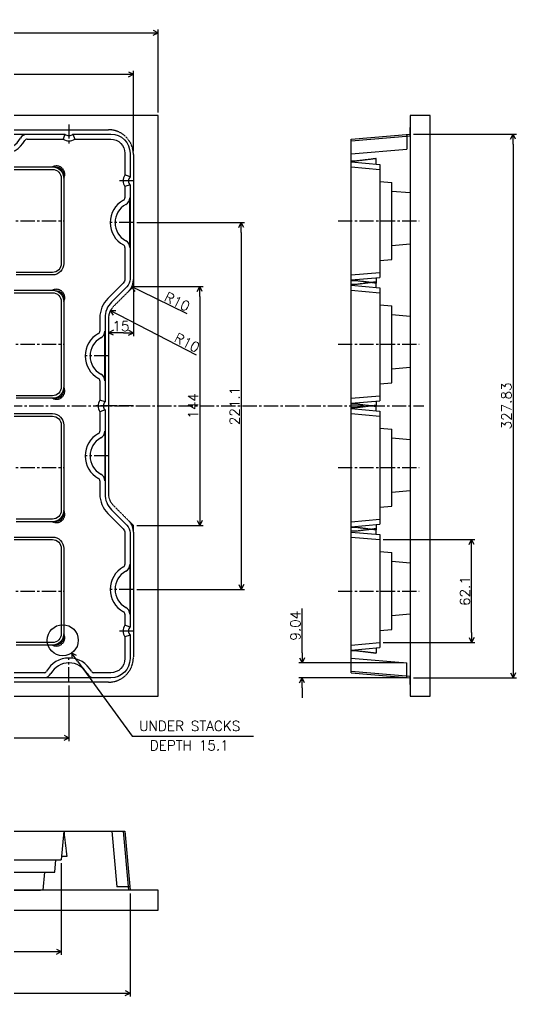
# Model space of a CAD drawing. Extents: x -878 to 11, y -429 to 233.
# Drawn here: x -289 to 11, y -356 to 233 of the extents above; entities that cross this region are included whole.
import ezdxf
from ezdxf import colors
from ezdxf.entities.mleader import LeaderData, LeaderLine
from ezdxf.math import Vec2, Vec3

# ---------------------------------------------------------------- set-up
doc = ezdxf.new("R2010")
doc.units = 0
doc.header["$LTSCALE"] = 0.45
doc.header["$MEASUREMENT"] = 0
doc.linetypes.add('CENTER2', pattern=[28.575, 19.05, -3.175, 3.175, -3.175])
doc.linetypes.add('HIDDENX2', pattern=[0.75, 0.5, -0.25])
doc.layers.get('0').update_dxf_attribs({"linetype": 'CONTINUOUS'})
doc.layers.get('DEFPOINTS').update_dxf_attribs({"linetype": 'CONTINUOUS'})
for name, color, linetype in [('CENTER', 243, 'CENTER2'), ('DETAIL', 6, 'CONTINUOUS'), ('DIMENSION', 3, 'CONTINUOUS'), ('HIDDEN', 5, 'HIDDENX2'), ('LINE', 7, 'CONTINUOUS'), ('LINE1', 30, 'CONTINUOUS'), ('SECTION', 31, 'CONTINUOUS'), ('TEXT', 4, 'CONTINUOUS')]:
    doc.layers.add(name, color=color, linetype=linetype)
doc.styles.add('ROMAND', font='romand.shx', dxfattribs={"height": 6})
doc.dimstyles.get("Standard").update_dxf_attribs({"dimtxt": 0.18, "dimasz": 0.18, "dimexe": 0.18, "dimexo": 0.0625, "dimgap": 0.09, "dimtad": 0, "dimtih": 1, "dimtoh": 1, "dimdec": 4, "dimzin": 0, "dimdsep": 46, "dimtxsty": 'STANDARD', "dimcen": 0.09, "dimadec": 0, "dimazin": 0, "dimtfac": 1, "dimtdec": 4, "dimtofl": 0, "dimtmove": 0, "dimatfit": 3, "dimfxl": 1, "dimtolj": 1, "dimtzin": 0, "dimarcsym": 0})

# ---------------------------------------------------------------- blocks, each defined once
blk = doc.blocks.new('ARROWHEAD')
for p in [(-1, 0), (-0.5, 0.25), (-0.5, -0.25)]:
    blk.add_line(p, (0, 0))
blk = doc.blocks.new('*D172')
at = {"layer": 'DEFPOINTS', "color": 0, "transparency": 16777216}
for p in [(-53.22, 163.91), (-53.22, -163.91), (8.78, -163.91)]:
    blk.add_point(p, dxfattribs=at)
at = {"layer": 'DIMENSION', "color": 0, "lineweight": -2, "transparency": 16777216}
for p, q in [((-51.22, 163.91), (10.78, 163.91)), ((8.78, 157.91), (8.78, -157.91)), ((-51.22, -163.91), (10.78, -163.91))]:
    blk.add_line(p, q, dxfattribs=at)
at = {"layer": 'DIMENSION', "color": 0, "lineweight": -2, "transparency": 16777216, "xscale": 6, "yscale": 6, "zscale": 6}
for p, rotation in [((8.78, 163.91), 90), ((8.78, -163.91), 270)]:
    blk.add_blockref('ARROWHEAD', p, dxfattribs=dict(at, rotation=rotation))
at = {"layer": 'DIMENSION', "color": 0, "transparency": 16777216, "insert": (4.78, 0), "char_height": 6, "attachment_point": 5, "rotation": 90, "style": 'ROMAND'}
blk.add_mtext('\\A1;327.83', dxfattribs=at)
blk = doc.blocks.new('*D173')
at = {"layer": 'DEFPOINTS', "color": 0, "transparency": 16777216}
for p in [(-230, 76.14), (-221.01, 71.76)]:
    blk.add_point(p, dxfattribs=at)
at = {"layer": 'DIMENSION', "color": 0, "lineweight": -2, "transparency": 16777216}
blk.add_line((-187.67, 55.52), (-215.62, 69.13), dxfattribs=at)
at = {"layer": 'DIMENSION', "color": 0, "lineweight": -2, "transparency": 16777216, "xscale": 6, "yscale": 6, "zscale": 6, "rotation": 154.0253148975063}
blk.add_blockref('ARROWHEAD', (-221.01, 71.76), dxfattribs=at)
at = {"layer": 'DIMENSION', "color": 0, "transparency": 16777216, "insert": (-193.62, 62.87), "char_height": 6, "attachment_point": 5, "rotation": 334.02531, "style": 'ROMAND'}
blk.add_mtext('\\A1;R10', dxfattribs=at)
blk = doc.blocks.new('*D174')
at = {"layer": 'DEFPOINTS', "color": 0, "transparency": 16777216}
for p in [(-205, 225), (-795, 175), (-205, 175)]:
    blk.add_point(p, dxfattribs=at)
at = {"layer": 'DIMENSION', "color": 0, "lineweight": -2, "transparency": 16777216}
for p, q in [((-795, 177), (-795, 227)), ((-789, 225), (-211, 225)), ((-205, 177), (-205, 227))]:
    blk.add_line(p, q, dxfattribs=at)
at = {"layer": 'DIMENSION', "color": 0, "lineweight": -2, "transparency": 16777216, "xscale": 6, "yscale": 6, "zscale": 6, "rotation": 180}
blk.add_blockref('ARROWHEAD', (-795, 225), dxfattribs=at)
at = {"layer": 'DIMENSION', "color": 0, "lineweight": -2, "transparency": 16777216, "xscale": 6, "yscale": 6, "zscale": 6}
blk.add_blockref('ARROWHEAD', (-205, 225), dxfattribs=at)
at = {"layer": 'DIMENSION', "color": 0, "transparency": 16777216, "insert": (-500, 229), "char_height": 6, "attachment_point": 5, "style": 'ROMAND'}
blk.add_mtext('\\A1;590', dxfattribs=at)
blk = doc.blocks.new('*D175')
at = {"layer": 'DEFPOINTS', "color": 0, "transparency": 16777216}
for p in [(-220, 200), (-780, 151.5), (-220, 151.5)]:
    blk.add_point(p, dxfattribs=at)
at = {"layer": 'DIMENSION', "color": 0, "lineweight": -2, "transparency": 16777216}
for p, q in [((-780, 153.5), (-780, 202)), ((-220, 153.5), (-220, 202)), ((-774, 200), (-226, 200))]:
    blk.add_line(p, q, dxfattribs=at)
at = {"layer": 'DIMENSION', "color": 0, "lineweight": -2, "transparency": 16777216, "xscale": 6, "yscale": 6, "zscale": 6, "rotation": 180}
blk.add_blockref('ARROWHEAD', (-780, 200), dxfattribs=at)
at = {"layer": 'DIMENSION', "color": 0, "lineweight": -2, "transparency": 16777216, "xscale": 6, "yscale": 6, "zscale": 6}
blk.add_blockref('ARROWHEAD', (-220, 200), dxfattribs=at)
at = {"layer": 'DIMENSION', "color": 0, "transparency": 16777216, "insert": (-500, 204), "char_height": 6, "attachment_point": 5, "style": 'ROMAND'}
blk.add_mtext('\\A1;CUTLINE 560', dxfattribs=at)
blk = doc.blocks.new('*D176')
at = {"layer": 'DEFPOINTS', "color": 0, "transparency": 16777216}
for p in [(-220, 72), (-235, 52.86), (-235, 44.12)]:
    blk.add_point(p, dxfattribs=at)
at = {"layer": 'DIMENSION', "color": 0, "lineweight": -2, "transparency": 16777216}
for p, q in [((-220, 70), (-220, 42.12)), ((-235, 50.86), (-235, 42.12)), ((-226, 44.12), (-229, 44.12))]:
    blk.add_line(p, q, dxfattribs=at)
at = {"layer": 'DIMENSION', "color": 0, "lineweight": -2, "transparency": 16777216, "xscale": 6, "yscale": 6, "zscale": 6, "rotation": 180}
blk.add_blockref('ARROWHEAD', (-235, 44.12), dxfattribs=at)
at = {"layer": 'DIMENSION', "color": 0, "lineweight": -2, "transparency": 16777216, "xscale": 6, "yscale": 6, "zscale": 6}
blk.add_blockref('ARROWHEAD', (-220, 44.12), dxfattribs=at)
at = {"layer": 'DIMENSION', "color": 0, "transparency": 16777216, "insert": (-227.5, 48.12), "char_height": 6, "attachment_point": 5, "style": 'ROMAND'}
blk.add_mtext('\\A1;15', dxfattribs=at)
blk = doc.blocks.new('*D177')
at = {"layer": 'DEFPOINTS', "color": 0, "transparency": 16777216}
for p in [(-741.2, -165.93), (-258.8, -166.5), (-258.8, -200)]:
    blk.add_point(p, dxfattribs=at)
at = {"layer": 'DIMENSION', "color": 0, "lineweight": -2, "transparency": 16777216}
for p, q in [((-741.2, -167.93), (-741.2, -202)), ((-258.8, -168.5), (-258.8, -202)), ((-735.2, -200), (-264.8, -200))]:
    blk.add_line(p, q, dxfattribs=at)
at = {"layer": 'DIMENSION', "color": 0, "lineweight": -2, "transparency": 16777216, "xscale": 6, "yscale": 6, "zscale": 6, "rotation": 180}
blk.add_blockref('ARROWHEAD', (-741.2, -200), dxfattribs=at)
at = {"layer": 'DIMENSION', "color": 0, "lineweight": -2, "transparency": 16777216, "xscale": 6, "yscale": 6, "zscale": 6}
blk.add_blockref('ARROWHEAD', (-258.8, -200), dxfattribs=at)
at = {"layer": 'DIMENSION', "color": 0, "transparency": 16777216, "insert": (-500, -196), "char_height": 6, "attachment_point": 5, "style": 'ROMAND'}
blk.add_mtext('\\A1;P80.4x6=482.4', dxfattribs=at)
blk = doc.blocks.new('*D179')
at = {"layer": 'DEFPOINTS', "color": 0, "transparency": 16777216}
for p in [(-220, 72), (-220, -72), (-180, -72)]:
    blk.add_point(p, dxfattribs=at)
at = {"layer": 'DIMENSION', "color": 0, "lineweight": -2, "transparency": 16777216}
for p, q in [((-218, 72), (-178, 72)), ((-180, 66), (-180, -66)), ((-218, -72), (-178, -72))]:
    blk.add_line(p, q, dxfattribs=at)
at = {"layer": 'DIMENSION', "color": 0, "lineweight": -2, "transparency": 16777216, "xscale": 6, "yscale": 6, "zscale": 6}
for p, rotation in [((-180, 72), 90), ((-180, -72), 270)]:
    blk.add_blockref('ARROWHEAD', p, dxfattribs=dict(at, rotation=rotation))
at = {"layer": 'DIMENSION', "color": 0, "transparency": 16777216, "insert": (-184, 0), "char_height": 6, "attachment_point": 5, "rotation": 90, "style": 'ROMAND'}
blk.add_mtext('\\A1;144', dxfattribs=at)
blk = doc.blocks.new('*D181')
at = {"layer": 'DEFPOINTS', "color": 0, "transparency": 16777216}
for p in [(-777.99, -291.93), (-222.01, -291.93), (-222.01, -353.93)]:
    blk.add_point(p, dxfattribs=at)
at = {"layer": 'DIMENSION', "color": 0, "lineweight": -2, "transparency": 16777216}
for p, q in [((-777.99, -293.93), (-777.99, -355.93)), ((-222.01, -293.93), (-222.01, -355.93)), ((-771.99, -353.93), (-228.01, -353.93))]:
    blk.add_line(p, q, dxfattribs=at)
at = {"layer": 'DIMENSION', "color": 0, "lineweight": -2, "transparency": 16777216, "xscale": 6, "yscale": 6, "zscale": 6, "rotation": 180}
blk.add_blockref('ARROWHEAD', (-777.99, -353.93), dxfattribs=at)
at = {"layer": 'DIMENSION', "color": 0, "lineweight": -2, "transparency": 16777216, "xscale": 6, "yscale": 6, "zscale": 6}
blk.add_blockref('ARROWHEAD', (-222.01, -353.93), dxfattribs=at)
at = {"layer": 'DIMENSION', "color": 0, "transparency": 16777216, "insert": (-500, -349.93), "char_height": 6, "attachment_point": 5, "style": 'ROMAND'}
blk.add_mtext('\\A1;555.97', dxfattribs=at)
blk = doc.blocks.new('*D182')
at = {"layer": 'DEFPOINTS', "color": 0, "transparency": 16777216}
for p in [(-220, 110.55), (-220, -110.55), (-155, -110.55)]:
    blk.add_point(p, dxfattribs=at)
at = {"layer": 'DIMENSION', "color": 0, "lineweight": -2, "transparency": 16777216}
for p, q in [((-218, 110.55), (-153, 110.55)), ((-155, 104.55), (-155, -104.55)), ((-218, -110.55), (-153, -110.55))]:
    blk.add_line(p, q, dxfattribs=at)
at = {"layer": 'DIMENSION', "color": 0, "lineweight": -2, "transparency": 16777216, "xscale": 6, "yscale": 6, "zscale": 6}
for p, rotation in [((-155, 110.55), 90), ((-155, -110.55), 270)]:
    blk.add_blockref('ARROWHEAD', p, dxfattribs=dict(at, rotation=rotation))
at = {"layer": 'DIMENSION', "color": 0, "transparency": 16777216, "insert": (-159, 0), "char_height": 6, "attachment_point": 5, "rotation": 90, "style": 'ROMAND'}
blk.add_mtext('\\A1;221.1', dxfattribs=at)
blk = doc.blocks.new('*D183')
at = {"layer": 'DEFPOINTS', "color": 0, "transparency": 16777216}
for p in [(-118.42, -154.87), (-55.22, -154.87), (-53.22, -163.91)]:
    blk.add_point(p, dxfattribs=at)
at = {"layer": 'DIMENSION', "color": 0, "lineweight": -2, "transparency": 16777216}
for p, q in [((-118.42, -148.87), (-118.42, -122.02)), ((-57.22, -154.87), (-120.42, -154.87)), ((-55.22, -163.91), (-120.42, -163.91)), ((-118.42, -169.91), (-118.42, -175.91))]:
    blk.add_line(p, q, dxfattribs=at)
at = {"layer": 'DIMENSION', "color": 0, "lineweight": -2, "transparency": 16777216, "xscale": 6, "yscale": 6, "zscale": 6}
for p, rotation in [((-118.42, -154.87), 270), ((-118.42, -163.91), 90)]:
    blk.add_blockref('ARROWHEAD', p, dxfattribs=dict(at, rotation=rotation))
at = {"layer": 'DIMENSION', "color": 0, "transparency": 16777216, "insert": (-122.42, -132.45), "char_height": 6, "attachment_point": 5, "rotation": 90, "style": 'ROMAND'}
blk.add_mtext('\\A1;9.04', dxfattribs=at)
blk = doc.blocks.new('*D184')
at = {"layer": 'DEFPOINTS', "color": 0, "transparency": 16777216}
for p in [(-71.52, -80.51), (-16.22, -80.51), (-71.52, -142.6)]:
    blk.add_point(p, dxfattribs=at)
at = {"layer": 'DIMENSION', "color": 0, "lineweight": -2, "transparency": 16777216}
for p, q in [((-69.52, -80.51), (-14.22, -80.51)), ((-16.22, -136.6), (-16.22, -86.51)), ((-69.52, -142.6), (-14.22, -142.6))]:
    blk.add_line(p, q, dxfattribs=at)
at = {"layer": 'DIMENSION', "color": 0, "lineweight": -2, "transparency": 16777216, "xscale": 6, "yscale": 6, "zscale": 6}
for p, rotation in [((-16.22, -80.51), 90), ((-16.22, -142.6), 270)]:
    blk.add_blockref('ARROWHEAD', p, dxfattribs=dict(at, rotation=rotation))
at = {"layer": 'DIMENSION', "color": 0, "transparency": 16777216, "insert": (-20.22, -111.56), "char_height": 6, "attachment_point": 5, "rotation": 90, "style": 'ROMAND'}
blk.add_mtext('\\A1;62.1', dxfattribs=at)
blk = doc.blocks.new('*D188')
at = {"layer": 'DEFPOINTS', "color": 0, "transparency": 16777216}
for p in [(-225, 52.86), (-216.11, 48.28)]:
    blk.add_point(p, dxfattribs=at)
at = {"layer": 'DIMENSION', "color": 0, "lineweight": -2, "transparency": 16777216}
blk.add_line((-181.91, 30.68), (-228.56, 54.69), dxfattribs=at)
at = {"layer": 'DIMENSION', "color": 0, "lineweight": -2, "transparency": 16777216, "xscale": 6, "yscale": 6, "zscale": 6, "rotation": 152.7602393697795}
blk.add_blockref('ARROWHEAD', (-233.89, 57.44), dxfattribs=at)
at = {"layer": 'DIMENSION', "color": 0, "transparency": 16777216, "insert": (-187.7, 38.16), "char_height": 6, "attachment_point": 5, "rotation": 332.76024, "style": 'ROMAND'}
blk.add_mtext('\\A1;R10', dxfattribs=at)
blk = doc.blocks.new('*D189')
at = {"layer": 'DEFPOINTS', "color": 0, "transparency": 16777216}
for p in [(-736.58, -273.63), (-263.42, -273.63), (-263.42, -328.93)]:
    blk.add_point(p, dxfattribs=at)
at = {"layer": 'DIMENSION', "color": 0, "lineweight": -2, "transparency": 16777216}
for p, q in [((-736.58, -275.63), (-736.58, -330.93)), ((-263.42, -275.63), (-263.42, -330.93)), ((-730.58, -328.93), (-269.42, -328.93))]:
    blk.add_line(p, q, dxfattribs=at)
at = {"layer": 'DIMENSION', "color": 0, "lineweight": -2, "transparency": 16777216, "xscale": 6, "yscale": 6, "zscale": 6, "rotation": 180}
blk.add_blockref('ARROWHEAD', (-736.58, -328.93), dxfattribs=at)
at = {"layer": 'DIMENSION', "color": 0, "lineweight": -2, "transparency": 16777216, "xscale": 6, "yscale": 6, "zscale": 6}
blk.add_blockref('ARROWHEAD', (-263.42, -328.93), dxfattribs=at)
at = {"layer": 'DIMENSION', "color": 0, "transparency": 16777216, "insert": (-500, -324.93), "char_height": 6, "attachment_point": 5, "style": 'ROMAND'}
blk.add_mtext('\\A1;473.16', dxfattribs=at)

msp = doc.modelspace()

# ---------------------------------------------------------------- linework, layer by layer
at = {"layer": 'CENTER'}
for p, q in [((-258.8, 169.715), (-258.8, 157.63092)), ((-220, 135.67), (-228.29908, 135.67)), ((-220, 110.55), (-233.99462, 110.55)), ((-235.075, 30.15), (-249.06962, 30.15)), ((-810, 0), (-44.93781, 0)), ((-231.29, 0), (-243.37408, 0)), ((-220, 0), (-237.47731, 0)), ((-235.075, -30.15), (-249.06962, -30.15)), ((-220, -110.55), (-233.99462, -110.55)), ((-220, -135.67), (-228.29908, -135.67)), ((-258.8, -165.93), (-258.8, -151.93538))]:
    msp.add_line(p, q, dxfattribs=at)
for points in [[(-738.09355, 111.555), (-261.90645, 111.555)], [(-96.6765, 111.555), (-47.84095, 111.555)], [(-738.09355, 37.185), (-261.90645, 37.185)], [(-96.6765, 37.185), (-47.84095, 37.185)], [(-738.09355, -37.185), (-261.90645, -37.185)], [(-96.6765, -37.185), (-47.84095, -37.185)], [(-738.09355, -111.555), (-261.90645, -111.555)], [(-96.6765, -111.555), (-47.84095, -111.555)]]:
    msp.add_lwpolyline(points, dxfattribs=at)
at = {"layer": 'DETAIL'}
for p, q in [((-284.03718, 163.74002), (-313.96282, 163.74002)), ((-55.22011, 163.74002), (-55.22011, 154.875)), ((-88.82011, 151.93538), (-55.22011, 154.875)), ((-222.18998, 95.58718), (-222.18998, 125.51282)), ((-237.26498, 15.18718), (-237.26498, 45.11282)), ((-237.26498, -15.18718), (-237.26498, -45.11282)), ((-222.18998, -95.58718), (-222.18998, -125.51282)), ((-88.82011, -151.93538), (-55.22011, -154.875)), ((-55.22011, -163.74002), (-55.22011, -154.875)), ((-273.76282, -163.74002), (-243.83718, -163.74002)), ((-232.95462, -256.33443), (-230.015, -289.93443)), ((-222.18998, -289.93443), (-230.015, -289.93443))]:
    msp.add_line(p, q, dxfattribs=at)
for centre, radius, start, end in [((-299, 167.335), 12.46, 208.70905363, 331.29094637), ((-284.03718, 159.14002), 4.6, 90, 151.29094637), ((-226.78998, 125.51282), 4.6, 298.70905363, 0), ((-218.595, 110.55), 12.46, 118.70905363, 241.29094637), ((-226.78998, 95.58718), 4.6, 360, 61.29094637), ((-241.86498, 45.11282), 4.6, 298.70905363, 0), ((-233.67, 30.15), 12.46, 118.70905363, 241.29094637), ((-241.86498, 15.18718), 4.6, 360, 61.29094637), ((-241.86498, -15.18718), 4.6, 298.70905363, 0), ((-233.67, -30.15), 12.46, 118.70905363, 241.29094637), ((-241.86498, -45.11282), 4.6, 360, 61.29094637), ((-218.595, -110.55), 12.46, 118.70905363, 241.29094637), ((-226.78998, -95.58718), 4.6, 298.70905363, 0), ((-226.78998, -125.51282), 4.6, 360, 61.29094637), ((-258.8, -167.335), 12.46, 28.70905363, 151.29094637), ((-273.76282, -159.14002), 4.6, 270, 331.29094637), ((-243.83718, -159.14002), 4.6, 208.70905363, 270)]:
    msp.add_arc(centre, radius, start, end, dxfattribs=at)
at = {"layer": 'DIMENSION'}
for p, q in [((-222.92893, 69.07107), (-220, 72)), ((-220, 76.14214), (-220, 72)), ((-222.92893, -69.07107), (-220, -72)), ((-220, -76.14214), (-220, -72))]:
    msp.add_line(p, q, dxfattribs=at)
msp.add_circle((-262.58461, -141.23737), 9.38058, dxfattribs=at)
at = {"layer": 'HIDDEN'}
for p, q in [((-85.93663, 147.60731), (-88.82011, 147.60731)), ((-73.72011, 149.10731), (-85.93663, 147.60731)), ((-73.72011, 145.81248), (-73.72011, 149.10731)), ((-73.72011, 77.29752), (-73.72011, 74.00269)), ((-85.93663, 75.50269), (-88.82011, 75.50269)), ((-85.93663, 73.23731), (-88.82011, 73.23731)), ((-73.72011, 74.00269), (-85.93663, 75.50269)), ((-73.72011, 74.73731), (-85.93663, 73.23731)), ((-73.72011, 71.44248), (-73.72011, 74.73731)), ((-85.93663, 1.13269), (-88.82011, 1.13269)), ((-73.72011, -0.36731), (-85.93663, 1.13269)), ((-73.72011, 0.36731), (-85.93663, -1.13269)), ((-73.72011, 2.92752), (-73.72011, -0.36731)), ((-73.72011, -2.92752), (-73.72011, 0.36731)), ((-85.93663, -1.13269), (-88.82011, -1.13269)), ((-85.93663, -73.23731), (-88.82011, -73.23731)), ((-85.93663, -75.50269), (-88.82011, -75.50269)), ((-73.72011, -74.73731), (-85.93663, -73.23731)), ((-73.72011, -74.00269), (-85.93663, -75.50269)), ((-73.72011, -71.44248), (-73.72011, -74.73731)), ((-73.72011, -77.29752), (-73.72011, -74.00269)), ((-73.72011, -145.81248), (-73.72011, -149.10731)), ((-85.93663, -147.60731), (-88.82011, -147.60731)), ((-73.72011, -149.10731), (-85.93663, -147.60731)), ((-261.43269, -259.21792), (-261.43269, -256.33443)), ((-259.93269, -271.43443), (-261.43269, -259.21792)), ((-263.22752, -271.43443), (-259.93269, -271.43443))]:
    msp.add_line(p, q, dxfattribs=at)
msp.add_lwpolyline([(-765, -166.5, -0.414213562), (-780, -151.5), (-780, -76.14214, -0.198912367), (-777.07107, -69.07107), (-767.92893, -59.92893, 0.198912367), (-765, -52.85786), (-765, 52.85786, 0.198912367), (-767.92893, 59.92893), (-777.07107, 69.07107, -0.198912367), (-780, 76.14214), (-780, 151.5, -0.414213562), (-765, 166.5), (-235, 166.5, -0.414213562), (-220, 151.5), (-220, 76.14214, -0.198912367), (-222.92893, 69.07107), (-232.07107, 59.92893, 0.198912367), (-235, 52.85786), (-235, -52.85786, 0.198912367), (-232.07107, -59.92893), (-222.92893, -69.07107, -0.198912367), (-220, -76.14214), (-220, -151.5, -0.414213562), (-235, -166.5)], format="xyb", close=True, dxfattribs=at)
for points in [[(-268.65926, 144.11668, -0.735831512), (-261.90832, 137.36574)], [(-268.65926, 69.74668, -0.735831512), (-261.90832, 62.99574)], [(-268.65926, 4.62332, 0.735831512), (-261.90832, 11.37426)], [(-268.65926, -69.74668, 0.735831512), (-261.90832, -62.99574)], [(-268.65926, -144.11668, 0.735831512), (-261.90832, -137.36574)]]:
    msp.add_lwpolyline(points, format="xyb", dxfattribs=at)
at = {"layer": 'LINE'}
for p, q in [((-53.22011, 162.775), (-53.22011, 167.915)), ((-53.22011, 167.915), (-53.22011, 162.915)), ((-261.20832, 163.915), (-262.38247, 160.8004)), ((-256.39168, 163.915), (-255.35189, 160.8004)), ((-88.82011, 160.8004), (-53.22011, 163.915)), ((-88.82011, 159.8004), (-53.22011, 162.915)), ((-222.015, 138.07832), (-225.1296, 139.25247)), ((-222.015, 133.26168), (-225.1296, 132.22189)), ((-64.22011, 129.55738), (-53.22011, 128.595)), ((-53.22011, 97.555), (-64.22011, 96.59262)), ((-64.22011, 55.18738), (-53.22011, 54.225)), ((-53.22011, 23.185), (-64.22011, 22.22262)), ((-237.09, 2.40832), (-240.2046, 3.44811)), ((-237.09, -2.40832), (-240.2046, -3.58247)), ((-64.22011, -19.18262), (-53.22011, -20.145)), ((-53.22011, -51.185), (-64.22011, -52.14738)), ((-64.22011, -93.55262), (-53.22011, -94.515)), ((-53.22011, -125.555), (-64.22011, -126.51738)), ((-222.015, -133.26168), (-225.1296, -132.22189)), ((-222.015, -138.07832), (-225.1296, -139.25247)), ((-88.82011, -159.8004), (-53.22011, -162.915)), ((-88.82011, -160.8004), (-53.22011, -163.915)), ((-53.22011, -162.775), (-53.22011, -167.915)), ((-53.22011, -167.915), (-53.22011, -162.915)), ((-226.1296, -256.33443), (-223.015, -291.93443)), ((-225.1296, -256.33443), (-222.015, -291.93443)), ((-274.4, -291.93443), (-273.43762, -280.93443)), ((-725.6, -291.93443), (-275.94119, -291.93443)), ((-218.015, -291.93443), (-223.015, -291.93443))]:
    msp.add_line(p, q, dxfattribs=at)
for points in [[(-795, -175), (-205, -175), (-205, 175), (-795, 175)], [(-53.22011, -175), (-41.22011, -175), (-41.22011, 175), (-53.22011, 175)], [(-795, -303.93443), (-205, -303.93443), (-205, -291.93443), (-795, -291.93443)]]:
    msp.add_lwpolyline(points, close=True, dxfattribs=at)
msp.add_lwpolyline([(-336.79168, 163.915), (-261.20832, 163.915)], dxfattribs=at)
for points in [[(-256.39168, 163.915), (-233.615, 163.915, -0.414213562), (-222.015, 152.315), (-222.015, 138.07832)], [(-222.015, 133.26168), (-222.015, 76.50827, -0.198912367), (-223.9481, 71.84136), (-233.14473, 62.64473, 0.198912367), (-237.09, 53.12), (-237.09, 2.40832)], [(-237.09, -2.40832), (-237.09, -53.12, 0.198912367), (-233.14473, -62.64473), (-223.9481, -71.84136, -0.198912367), (-222.015, -76.50827), (-222.015, -133.26168)], [(-222.015, -138.07832), (-222.015, -152.315, -0.414213562), (-233.615, -163.915), (-296.59168, -163.915)]]:
    msp.add_lwpolyline(points, format="xyb", dxfattribs=at)
at = {"layer": 'LINE', "color": 6}
for points in [[(-266.91119, 143.84982, -0.497249365), (-262.17518, 139.11381)], [(-266.91119, 69.47982, -0.497249365), (-262.17518, 64.74381)], [(-266.91119, 4.89018, 0.497249365), (-262.17518, 9.62619)], [(-266.91119, -69.47982, 0.497249365), (-262.17518, -64.74381)], [(-266.91119, -143.84982, 0.497249365), (-262.17518, -139.11381)]]:
    msp.add_lwpolyline(points, format="xyb", dxfattribs=at)
at = {"layer": 'LINE'}
for centre, start, end in [((-258.8, 166.315), 224.90087216, 315.09912784), ((-219.615, 135.67), 134.90087216, 225.09912784), ((-234.69, 0), 134.90087216, 225.09912784), ((-219.615, -135.67), 134.90087216, 225.09912784)]:
    msp.add_arc(centre, 3.4, start, end, dxfattribs=at)
at = {"layer": 'LINE1'}
for p, q in [((-71.52011, 135.40367), (-64.22011, 134.765)), ((-64.22011, 88.315), (-64.22011, 134.765)), ((-71.52011, 87.67633), (-64.22011, 88.315)), ((-71.52011, 61.03367), (-64.22011, 60.395)), ((-64.22011, 13.945), (-64.22011, 60.395)), ((-71.52011, 13.30633), (-64.22011, 13.945)), ((-71.52011, -13.33633), (-64.22011, -13.975)), ((-64.22011, -60.425), (-64.22011, -13.975)), ((-71.52011, -61.06367), (-64.22011, -60.425)), ((-71.52011, -87.70633), (-64.22011, -88.345)), ((-64.22011, -134.795), (-64.22011, -88.345)), ((-71.52011, -135.43367), (-64.22011, -134.795)), ((-267.387, -280.93443), (-266.74833, -273.63443)), ((-732.613, -280.93443), (-270.12718, -280.93443)), ((-731.05881, -280.93443), (-267.387, -280.93443))]:
    msp.add_line(p, q, dxfattribs=at)
at = {"layer": 'SECTION'}
for p, q in [((-88.82011, -160.8004), (-88.82011, 160.8004)), ((-774.8704, -256.33443), (-225.1296, -256.33443))]:
    msp.add_line(p, q, dxfattribs=at)
for points in [[(-284.03718, 160.8004), (-262.26831, 160.8004)], [(-225.1296, 132.22189), (-225.1296, 125.51282)], [(-240.2046, 15.18718), (-240.2046, 3.44811)], [(-240.2046, -3.46831), (-240.2046, -15.18718)], [(-225.1296, -125.51282), (-225.1296, -132.22189)], [(-273.76282, -160.8004), (-295.55189, -160.8004)]]:
    msp.add_lwpolyline(points, dxfattribs=at)
for points in [[(-255.35189, 160.8004), (-233.615, 160.8004, -0.414213562), (-225.1296, 152.315), (-225.1296, 139.13831)], [(-330.87535, 144.11855), (-268.82, 144.11855, -0.414213562), (-261.90645, 137.205), (-261.90645, 85.905, -0.414213562), (-268.82, 78.99145), (-290.67535, 78.99145, 0.17551048)], [(-225.1296, 95.58718), (-225.1296, 76.50827, -0.198912367), (-226.15045, 74.04371), (-235.34708, 64.84708, 0.198912367), (-240.2046, 53.12), (-240.2046, 45.11282)], [(-330.87535, 69.74855), (-268.82, 69.74855, -0.414213562), (-261.90645, 62.835), (-261.90645, 11.535, -0.414213562), (-268.82, 4.62145), (-290.67535, 4.62145, 0.17551048)], [(-330.87535, -4.62145), (-268.82, -4.62145, -0.414213562), (-261.90645, -11.535), (-261.90645, -62.835, -0.414213562), (-268.82, -69.74855), (-290.67535, -69.74855, 0.17551048)], [(-240.2046, -45.11282), (-240.2046, -53.12, 0.198912367), (-235.34708, -64.84708), (-226.15045, -74.04371, -0.198912367), (-225.1296, -76.50827), (-225.1296, -95.58718)], [(-330.87535, -78.99145), (-268.82, -78.99145, -0.414213562), (-261.90645, -85.905), (-261.90645, -137.205, -0.414213562), (-268.82, -144.11855), (-290.67535, -144.11855, 0.17551048)], [(-225.1296, -139.13831), (-225.1296, -152.315, -0.414213562), (-233.615, -160.8004), (-243.83718, -160.8004)]]:
    msp.add_lwpolyline(points, format="xyb", dxfattribs=at)
for centre, radius, start, end in [((-299, 167.335), 15.39962, 208.70905363, 331.29094637), ((-284.03718, 159.14002), 1.66038, 90, 151.29094637), ((-258.8, 166.315), 6.5146, 237.83285031, 302.16714969), ((-219.615, 135.67), 6.5146, 147.83285031, 212.16714969), ((-218.595, 110.55), 15.39962, 118.70905363, 241.29094637), ((-226.78998, 125.51282), 1.66038, 298.70905363, 0), ((-226.78998, 95.58718), 1.66038, 360, 61.29094637), ((-233.67, 30.15), 15.39962, 118.70905363, 241.29094637), ((-241.86498, 45.11282), 1.66038, 298.70905363, 0), ((-241.86498, 15.18718), 1.66038, 360, 61.29094637), ((-234.69, 0), 6.5146, 147.83285031, 212.16714969), ((-233.67, -30.15), 15.39962, 118.70905363, 241.29094637), ((-241.86498, -15.18718), 1.66038, 298.70905363, 0), ((-241.86498, -45.11282), 1.66038, 360, 61.29094637), ((-218.595, -110.55), 15.39962, 118.70905363, 241.29094637), ((-226.78998, -95.58718), 1.66038, 298.70905363, 0), ((-226.78998, -125.51282), 1.66038, 360, 61.29094637), ((-219.615, -135.67), 6.5146, 147.83285031, 212.16714969), ((-258.8, -167.335), 15.39962, 28.70905363, 151.29094637), ((-273.76282, -159.14002), 1.66038, 270, 331.29094637), ((-243.83718, -159.14002), 1.66038, 208.70905363, 270)]:
    msp.add_arc(centre, radius, start, end, dxfattribs=at)
at = {"layer": 'TEXT'}
for p, q in [((-88.82011, 147.13355), (-71.52011, 145.62)), ((-88.82011, 144.11855), (-71.52011, 142.605)), ((-71.52011, 145.62), (-71.52011, 77.49)), ((-88.82011, 78.99145), (-71.52011, 80.505)), ((-88.82011, 75.97645), (-71.52011, 77.49)), ((-88.82011, 72.76355), (-71.52011, 71.25)), ((-71.52011, 71.25), (-71.52011, 3.12)), ((-88.82011, 69.74855), (-71.52011, 68.235)), ((-88.82011, 4.62145), (-71.52011, 6.135)), ((-88.82011, 1.60645), (-71.52011, 3.12)), ((-88.82011, -1.60645), (-71.52011, -3.12)), ((-88.82011, -4.62145), (-71.52011, -6.135)), ((-71.52011, -3.12), (-71.52011, -71.25)), ((-88.82011, -69.74855), (-71.52011, -68.235)), ((-88.82011, -72.76355), (-71.52011, -71.25)), ((-88.82011, -75.97645), (-71.52011, -77.49)), ((-88.82011, -78.99145), (-71.52011, -80.505)), ((-71.52011, -77.49), (-71.52011, -145.62)), ((-88.82011, -144.11855), (-71.52011, -142.605)), ((-88.82011, -147.13355), (-71.52011, -145.62)), ((-261.90645, -256.33443), (-263.42, -273.63443)), ((-736.58, -273.63443), (-263.42, -273.63443))]:
    msp.add_line(p, q, dxfattribs=at)
for points in [[(-330.87535, 142.605), (-268.82, 142.605, -0.414213562), (-263.42, 137.205), (-263.42, 85.905, -0.414213562), (-268.82, 80.505), (-290.67535, 80.505, 0.17551048)], [(-330.87535, 68.235), (-268.82, 68.235, -0.414213562), (-263.42, 62.835), (-263.42, 11.535, -0.414213562), (-268.82, 6.135), (-290.67535, 6.135, 0.17551048)], [(-330.87535, -6.135), (-268.82, -6.135, -0.414213562), (-263.42, -11.535), (-263.42, -62.835, -0.414213562), (-268.82, -68.235), (-290.67535, -68.235, 0.17551048)], [(-330.87535, -80.505), (-268.82, -80.505, -0.414213562), (-263.42, -85.905), (-263.42, -137.205, -0.414213562), (-268.82, -142.605), (-290.67535, -142.605, 0.17551048)]]:
    msp.add_lwpolyline(points, format="xyb", dxfattribs=at)

# ---------------------------------------------------------------- texts
at = {"layer": 'DIMENSION', "style": 'ROMAND'}
for s, p in [('UNDER STACKS', (-216.52694, -195.87049)), ('DEPTH 15.1', (-210.15032, -207.58728))]:
    msp.add_text(s, height=6, dxfattribs=at).set_placement(p)

# ---------------------------------------------------------------- dimensions: what is measured, and where the dimension line sits
at = {"layer": 'DIMENSION'}
for base, p1, p2, picture, middle in [((-205, 225), (-795, 175), (-205, 175), '*D174', (-500, 229)), ((-235, 44.12166), (-220, 72), (-235, 52.85786), '*D176', (-227.5, 48.12166)), ((-263.42, -328.93443), (-736.58, -273.63443), (-263.42, -273.63443), '*D189', (-500, -324.93443)), ((-222.015, -353.93443), (-777.985, -291.93443), (-222.015, -291.93443), '*D181', (-500, -349.93443))]:
    dim = msp.add_linear_dim(base=base, p1=p1, p2=p2, dimstyle='STANDARD', override={"dimtxt": 6, "dimasz": 6, "dimexe": 2, "dimexo": 2, "dimgap": 1, "dimtad": 1, "dimtih": 0, "dimtoh": 0, "dimzin": 8, "dimtxsty": 'ROMAND', "dimblk1": 'ARROWHEAD', "dimblk2": 'ARROWHEAD', "dimsah": 1, "dimcen": 0, "dimadec": 4}, dxfattribs=at)
    dim.commit()
    dim.dimension.update_dxf_attribs({"geometry": picture, "text_midpoint": middle})
for base, p1, p2, text, picture, middle in [((-220, 200), (-780, 151.5), (-220, 151.5), 'CUTLINE <>', '*D175', (-500, 204)), ((-258.8, -200), (-741.2, -165.93), (-258.8, -166.5), 'P80.4x6=<>', '*D177', (-500, -196))]:
    dim = msp.add_linear_dim(base=base, p1=p1, p2=p2, text=text, dimstyle='STANDARD', override={"dimtxt": 6, "dimasz": 6, "dimexe": 2, "dimexo": 2, "dimgap": 1, "dimtad": 1, "dimtih": 0, "dimtoh": 0, "dimzin": 8, "dimtxsty": 'ROMAND', "dimblk1": 'ARROWHEAD', "dimblk2": 'ARROWHEAD', "dimsah": 1, "dimcen": 0, "dimadec": 4}, dxfattribs=at)
    dim.commit()
    dim.dimension.update_dxf_attribs({"geometry": picture, "text_midpoint": middle})
for base, p1, p2, picture, middle in [((8.77989, -163.915), (-53.22011, 163.915), (-53.22011, -163.915), '*D172', (4.77989, 0)), ((-155, -110.55), (-220, 110.55), (-220, -110.55), '*D182', (-159, 0)), ((-180, -72), (-220, 72), (-220, -72), '*D179', (-184, 0)), ((-16.22011, -80.505), (-71.52011, -142.605), (-71.52011, -80.505), '*D184', (-20.22011, -111.555)), ((-118.42011, -154.875), (-53.22011, -163.915), (-55.22011, -154.875), '*D183', (-122.42011, -132.44643))]:
    dim = msp.add_linear_dim(base=base, p1=p1, p2=p2, angle=90, dimstyle='STANDARD', override={"dimtxt": 6, "dimasz": 6, "dimexe": 2, "dimexo": 2, "dimgap": 1, "dimtad": 1, "dimtih": 0, "dimtoh": 0, "dimzin": 8, "dimtxsty": 'ROMAND', "dimblk1": 'ARROWHEAD', "dimblk2": 'ARROWHEAD', "dimsah": 1, "dimcen": 0, "dimadec": 4}, dxfattribs=at)
    dim.commit()
    dim.dimension.update_dxf_attribs({"geometry": picture, "text_midpoint": middle})
for center, mpoint, override, picture, middle in [((-230, 76.14214), (-221.01012, 71.7624), {"dimtxt": 6, "dimasz": 6, "dimexe": 2, "dimexo": 2, "dimgap": 1, "dimtad": 1, "dimtih": 0, "dimtoh": 0, "dimzin": 8, "dimtxsty": 'ROMAND', "dimblk1": 'ARROWHEAD', "dimblk2": 'ARROWHEAD', "dimsah": 1, "dimcen": 0, "dimadec": 4}, '*D173', (-195.3742, 59.27294)), ((-225, 52.85786), (-216.10901, 48.28071), {"dimtxt": 6, "dimasz": 6, "dimexe": 2, "dimexo": 2, "dimgap": 1, "dimtad": 1, "dimtih": 0, "dimtoh": 0, "dimzin": 8, "dimtxsty": 'ROMAND', "dimblk1": 'ARROWHEAD', "dimblk2": 'ARROWHEAD', "dimsah": 1, "dimcen": 0, "dimse1": 1, "dimadec": 4}, '*D188', (-189.53297, 34.59917))]:
    dim = msp.add_radius_dim(center=center, mpoint=mpoint, dimstyle='STANDARD', override=override, dxfattribs=at)
    dim.commit()
    dim.dimension.update_dxf_attribs({"geometry": picture, "text_midpoint": middle, "dimtype": 164})

# ---------------------------------------------------------------- leaders
ml = msp.add_multileader_mtext('Standard', dxfattribs=at)
ml.set_content('', color=256, style='STANDARD')
ml.set_leader_properties()
ml.set_arrow_properties(name='ARROWHEAD')
ml.build(insert=Vec2(0, 0))
ml.multileader.update_dxf_attribs({"text_right_attachment_type": 6, "dogleg_length": 0.36, "arrow_head_size": 6})
ctx = ml.context
ctx.base_point, ctx.char_height, ctx.arrow_head_size, ctx.landing_gap_size, ctx.plane_origin = Vec3(-147.54372, -199.00824), 0.18, 6, 0.09, Vec3(-222.40354, -144.97026)
ctx.right_attachment = 6
notes = []
notes.append((ctx, [(0, (1, 1, 0), (-220.71134, -199.00824), (1, 0), 73.16762, [(0, [(-257.1769, -148.90235)], 0, [])])]))
ctx.mtext.insert, ctx.mtext.flow_direction = Vec3(-147.45372, -198.91824), 5
for ctx, leaders in notes:
    for number, flags, end, landing, length, lines in leaders:
        leader = LeaderData()
        leader.index, (leader.has_last_leader_line, leader.has_dogleg_vector, leader.attachment_direction) = number, flags
        leader.last_leader_point, leader.dogleg_vector, leader.dogleg_length = Vec3(end), Vec3(landing), length
        for number, points, colour, breaks in lines:
            line = LeaderLine()
            line.index, line.vertices, line.color, line.breaks = number, Vec3.list(points), colors.encode_raw_color(colour), breaks
            leader.lines.append(line)
        ctx.leaders.append(leader)

doc.saveas('drawing.dxf')
